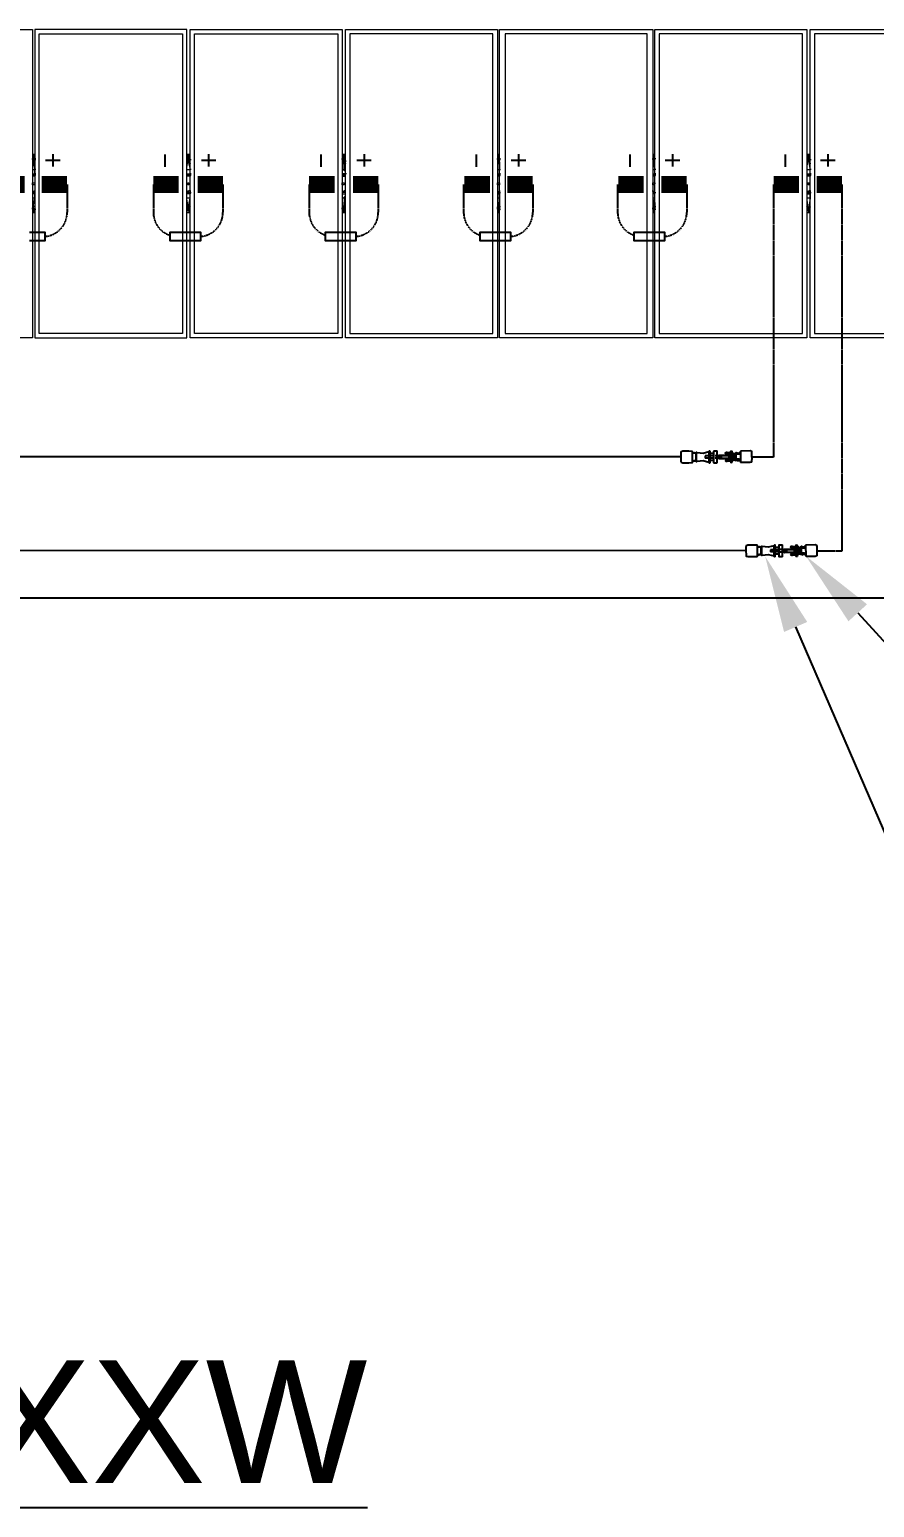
# Model space of a CAD drawing. Header units: feet. Extents: x -9903 to 12307, y -41 to 4121.
# Drawn here: x 2495.7 to 2743.8, y 3321.3 to 3755.2 of the extents above; entities that cross this region are included whole.
import ezdxf
from ezdxf import colors
from ezdxf.entities.mleader import LeaderData, LeaderLine
from ezdxf.enums import TextEntityAlignment as Align
from ezdxf.lldxf.tags import DXFTag
from ezdxf.math import Vec2, Vec3

# ---------------------------------------------------------------- set-up
doc = ezdxf.new("R2010")
doc.units = ezdxf.units.FT
doc.header["$MEASUREMENT"] = 0
doc.linetypes.add('HIDDEN', pattern=[0.375, 0.25, -0.125])
for name, color, linetype in [('E-HARN-COMP', 8, 'Continuous'), ('E-TRNK-CABL-NEG', 6, 'HIDDEN'), ('E-TRUNK-CABLE-POS', 6, 'HIDDEN'), ('G-ANNO-TEXT', 1, 'Continuous'), ('Polarity-Text', 7, 'Continuous'), ('PV-DC-CABL-UG+', 5, 'DC+'), ('PV-DC-CABL-UG-', 10, 'DC-')]:
    doc.layers.add(name, color=color, linetype=linetype)
doc.styles.add('NEI-A', font='arial.ttf')
tags = doc.linetypes.add('DC+', pattern='A,0.176989,-0.049113,["DC+",NEI-A,S=0.1,R=0,X=0,Y=-0.05],-0.049113,-0.250887,0.176989', length=0.703091).pattern_tags.tags
tags[6] = DXFTag(74, 10)
tags = doc.linetypes.add('DC-', pattern='A,0.176989,-0.049113,["DC-",NEI-A,S=0.1,R=0,X=0,Y=-0.05],-0.049113,-0.250887,0.176989', length=0.703091).pattern_tags.tags
tags[6] = DXFTag(74, 10)

# ---------------------------------------------------------------- blocks, each defined once
blk = doc.blocks.new('A$C4742fff2')
at = {"lineweight": 5}
for points in [[(12.0812, 0.4666), (12.3128, 0.4666), (12.3128, 0), (12.0812, 0)], [(12.3162, 0.4666), (12.3162, 0), (12.5462, 0), (12.5462, 0.4666)], [(12.3228, 0.46), (12.5395, 0.46), (12.5395, 0.0067), (12.3228, 0.0067)], [(12.7811, 0), (12.5512, 0), (12.5512, 0.4666), (12.7811, 0.4666)], [(12.5578, 0.0067), (12.5578, 0.46), (12.7745, 0.46), (12.7745, 0.0067)], [(13.0161, 0), (12.7861, 0), (12.7861, 0.4666), (13.0161, 0.4666)], [(13.0095, 0.46), (12.7928, 0.46), (12.7928, 0.0067), (13.0095, 0.0067)], [(13.0195, 0.4666), (13.2511, 0.4666), (13.2511, 0), (13.0195, 0)], [(13.2428, 0.46), (13.0278, 0.46), (13.0278, 0.0067), (13.2428, 0.0067)], [(13.2545, 0.4666), (13.4845, 0.4666), (13.4845, 0), (13.2545, 0)], [(13.4778, 0.46), (13.2611, 0.46), (13.2611, 0.0067), (13.4778, 0.0067)], [(13.4895, 0), (13.4895, 0.4666), (13.7194, 0.4666), (13.7194, 0)], [(13.7128, 0.46), (13.4961, 0.46), (13.4961, 0.0067), (13.7128, 0.0067)], [(12.3145, 0.235), (12.3162, 0.235), (12.3162, 0.2317), (12.3128, 0.2317), (12.3128, 0.2333), (12.3128, 0.235)], [(12.5478, 0.235), (12.5495, 0.235), (12.5495, 0.2317), (12.5478, 0.2317), (12.5478, 0.2333), (12.5462, 0.2333), (12.5478, 0.2333)], [(12.7828, 0.235), (12.7845, 0.235), (12.7845, 0.2317), (12.7811, 0.2317), (12.7811, 0.2333), (12.7811, 0.235)], [(13.0178, 0.235), (13.0195, 0.235), (13.0195, 0.2317), (13.0161, 0.2317), (13.0161, 0.2333), (13.0161, 0.235)], [(13.2528, 0.235), (13.2545, 0.235), (13.2545, 0.2333), (13.2528, 0.2317), (13.2511, 0.2317), (13.2511, 0.2333), (13.2511, 0.235)], [(13.4861, 0.235), (13.4878, 0.235), (13.4878, 0.2317), (13.4861, 0.2317), (13.4861, 0.2333), (13.4845, 0.2333)]]:
    blk.add_lwpolyline(points, close=True, dxfattribs=at)
for points in [[(12.3128, 0.2783), (12.3162, 0.2783)], [(12.3162, 0.27), (12.3162, 0.2717), (12.3145, 0.2733), (12.3145, 0.275), (12.3162, 0.275)], [(12.3178, 0.255), (12.3162, 0.255), (12.3162, 0.2567), (12.3145, 0.265), (12.3145, 0.275)], [(12.3145, 0.2733), (12.3145, 0.27)], [(12.5462, 0.2783), (12.5512, 0.2783)], [(12.5478, 0.275), (12.5495, 0.275), (12.5495, 0.2717), (12.5512, 0.27)], [(12.5478, 0.275), (12.5495, 0.275), (12.5478, 0.275)], [(12.5478, 0.2733), (12.5478, 0.27)], [(12.5528, 0.255), (12.5512, 0.255), (12.5512, 0.2567), (12.5495, 0.265), (12.5495, 0.275)], [(12.7811, 0.2783), (12.7861, 0.2783)], [(12.7861, 0.255), (12.7845, 0.255), (12.7845, 0.265), (12.7828, 0.275), (12.7845, 0.275), (12.7828, 0.275), (12.7845, 0.2733), (12.7845, 0.2717), (12.7845, 0.27)], [(12.7828, 0.2733), (12.7828, 0.27)], [(13.0161, 0.2783), (13.0195, 0.2783)], [(13.0195, 0.27), (13.0195, 0.2717), (13.0195, 0.2733), (13.0178, 0.2733), (13.0178, 0.275), (13.0195, 0.275), (13.0178, 0.275), (13.0195, 0.265), (13.0195, 0.255), (13.0211, 0.255)], [(13.0178, 0.2733), (13.0178, 0.27)], [(13.2511, 0.2783), (13.2545, 0.2783)], [(13.2511, 0.2733), (13.2511, 0.27)], [(13.2545, 0.27), (13.2545, 0.2717), (13.2528, 0.2717), (13.2528, 0.275), (13.2545, 0.275)], [(13.2561, 0.255), (13.2545, 0.255), (13.2545, 0.2567), (13.2528, 0.265), (13.2528, 0.275)], [(13.4845, 0.2783), (13.4895, 0.2783)], [(13.4911, 0.255), (13.4895, 0.255), (13.4895, 0.2567), (13.4878, 0.265), (13.4861, 0.275), (13.4878, 0.275), (13.4878, 0.2717), (13.4895, 0.27)], [(13.4861, 0.2733), (13.4861, 0.27)], [(12.3128, 0.2483), (12.3162, 0.2483)], [(12.3128, 0.2467), (12.3162, 0.2467), (12.3178, 0.2467)], [(12.3162, 0.2467), (12.3162, 0.245), (12.3128, 0.245)], [(12.3178, 0.2483), (12.3162, 0.2483), (12.3162, 0.255)], [(12.5462, 0.2483), (12.5512, 0.2483)], [(12.5462, 0.2467), (12.5512, 0.2467), (12.5528, 0.2467)], [(12.5512, 0.2467), (12.5512, 0.245), (12.5462, 0.245)], [(12.5528, 0.2483), (12.5512, 0.2483), (12.5512, 0.255)], [(12.7861, 0.2483), (12.7845, 0.2483), (12.7811, 0.2483)], [(12.7811, 0.2467), (12.7845, 0.2467), (12.7861, 0.2467)], [(12.7878, 0.2483), (12.7861, 0.2483), (12.7861, 0.2517), (12.7845, 0.2533), (12.7845, 0.255)], [(12.7845, 0.245), (12.7845, 0.2467)], [(13.0161, 0.2483), (13.0195, 0.2483)], [(13.0161, 0.2467), (13.0195, 0.2467), (13.0211, 0.2467)], [(13.0195, 0.2467), (13.0195, 0.245), (13.0161, 0.245)], [(13.0211, 0.2483), (13.0195, 0.2483), (13.0195, 0.255)], [(13.2511, 0.2483), (13.2545, 0.2483)], [(13.2511, 0.2467), (13.2545, 0.2467), (13.2561, 0.2467)], [(13.2545, 0.2467), (13.2545, 0.245), (13.2511, 0.245)], [(13.2561, 0.2483), (13.2545, 0.2483), (13.2545, 0.255)], [(13.4845, 0.2483), (13.4895, 0.2483)], [(13.4845, 0.2467), (13.4895, 0.2467), (13.4911, 0.2467)], [(13.4895, 0.2467), (13.4895, 0.245), (13.4845, 0.245)], [(13.4911, 0.2483), (13.4895, 0.2483), (13.4895, 0.255)], [(12.7811, 0.245), (12.7845, 0.245), (12.7861, 0.245)], [(12.3128, 0.2233), (12.3128, 0.2217), (12.3145, 0.2217), (12.3162, 0.2233), (12.3162, 0.22)], [(12.3162, 0.1983), (12.3162, 0.195), (12.3145, 0.1933), (12.3145, 0.1917), (12.3145, 0.1933), (12.3145, 0.2017), (12.3162, 0.2117), (12.3162, 0.2183), (12.3162, 0.22), (12.3128, 0.22)], [(12.3162, 0.2183), (12.3128, 0.2183)], [(12.5462, 0.2233), (12.5478, 0.2217), (12.5495, 0.2217), (12.5495, 0.2233), (12.5512, 0.2233), (12.5512, 0.22), (12.5512, 0.2183)], [(12.5462, 0.22), (12.5512, 0.22), (12.5528, 0.22)], [(12.5478, 0.1967), (12.5478, 0.1933), (12.5495, 0.1933), (12.5495, 0.2017), (12.5512, 0.2117), (12.5512, 0.2183), (12.5462, 0.2183)], [(12.7811, 0.2233), (12.7811, 0.2217), (12.7845, 0.2217), (12.7845, 0.2233), (12.7861, 0.2233)], [(12.7845, 0.2117), (12.7845, 0.2133), (12.7861, 0.215), (12.7861, 0.2183), (12.7861, 0.22), (12.7845, 0.22), (12.7811, 0.22)], [(12.7811, 0.2183), (12.7845, 0.2183), (12.7861, 0.2183)], [(12.7861, 0.2117), (12.7845, 0.2117), (12.7845, 0.2017), (12.7828, 0.195), (12.7828, 0.1933), (12.7845, 0.1933)], [(12.7845, 0.22), (12.7845, 0.2233)], [(13.0161, 0.2233), (13.0161, 0.2217), (13.0195, 0.2217), (13.0195, 0.2233), (13.0195, 0.22), (13.0195, 0.2183)], [(13.0161, 0.22), (13.0195, 0.22), (13.0211, 0.22)], [(13.0161, 0.2183), (13.0195, 0.2183), (13.0195, 0.2117), (13.0195, 0.2017), (13.0178, 0.195), (13.0178, 0.1933), (13.0195, 0.1933)], [(13.2528, 0.1933), (13.2528, 0.2017), (13.2545, 0.2117), (13.2545, 0.2183), (13.2545, 0.22), (13.2545, 0.2233), (13.2528, 0.2217), (13.2511, 0.2217), (13.2511, 0.2233)], [(13.2511, 0.22), (13.2545, 0.22), (13.2561, 0.22)], [(13.2545, 0.2183), (13.2511, 0.2183)], [(13.4845, 0.2233), (13.4861, 0.2217), (13.4878, 0.2217), (13.4878, 0.2233), (13.4895, 0.2233), (13.4895, 0.22), (13.4895, 0.2183)], [(13.4845, 0.22), (13.4895, 0.22), (13.4911, 0.22)], [(13.4845, 0.2183), (13.4895, 0.2183), (13.4895, 0.2117), (13.4878, 0.2017), (13.4878, 0.195), (13.4861, 0.1933), (13.4878, 0.1933)], [(12.3128, 0.19), (12.3162, 0.19)], [(12.3145, 0.1967), (12.3145, 0.1933), (12.3162, 0.1933)], [(12.3145, 0.1917), (12.3162, 0.1917)], [(12.5462, 0.19), (12.5512, 0.19)], [(12.5512, 0.1983), (12.5495, 0.195), (12.5495, 0.1917), (12.5478, 0.1917), (12.5478, 0.1933)], [(12.7811, 0.19), (12.7861, 0.19)], [(12.7845, 0.1983), (12.7845, 0.195), (12.7845, 0.1933), (12.7828, 0.1933), (12.7828, 0.1917), (12.7828, 0.1933), (12.7828, 0.1967)], [(13.0161, 0.19), (13.0195, 0.19)], [(13.0195, 0.1983), (13.0195, 0.195), (13.0195, 0.1933), (13.0178, 0.1933), (13.0178, 0.1917), (13.0195, 0.1917)], [(13.0178, 0.1967), (13.0178, 0.1933), (13.0178, 0.1917)], [(13.2511, 0.1967), (13.2511, 0.1933)], [(13.2511, 0.19), (13.2545, 0.19)], [(13.2528, 0.1917), (13.2528, 0.195), (13.2545, 0.195), (13.2545, 0.1983)], [(13.2545, 0.1933), (13.2528, 0.1933), (13.2528, 0.1917), (13.2545, 0.1917)], [(13.4845, 0.19), (13.4895, 0.19)], [(13.4895, 0.1983), (13.4878, 0.195), (13.4878, 0.1933), (13.4861, 0.1933), (13.4861, 0.1917), (13.4878, 0.1917)], [(13.4861, 0.1967), (13.4861, 0.1933), (13.4861, 0.1917)]]:
    blk.add_lwpolyline(points, dxfattribs=at)
at = {"color": 8, "lineweight": 5, "true_color": 0x808080}
for points in [[(12.3128, 0.2767), (12.3162, 0.2767)], [(12.3162, 0.2733), (12.3162, 0.275), (12.3145, 0.275), (12.3128, 0.26)], [(12.3128, 0.2717), (12.3128, 0.27), (12.3128, 0.2717), (12.3145, 0.2717)], [(12.3145, 0.2733), (12.3145, 0.2733)], [(12.3162, 0.2633), (12.3162, 0.2717), (12.3178, 0.2717)], [(12.3162, 0.2667), (12.3162, 0.27), (12.3178, 0.27)], [(12.5462, 0.2767), (12.5512, 0.2767)], [(12.5478, 0.275), (12.5462, 0.26)], [(12.5478, 0.2717), (12.5462, 0.27), (12.5478, 0.2717), (12.5462, 0.2717)], [(12.5478, 0.2733), (12.5478, 0.2733)], [(12.5512, 0.2733), (12.5512, 0.275), (12.5495, 0.275)], [(12.5512, 0.2717), (12.5495, 0.2717), (12.5495, 0.27), (12.5512, 0.2633)], [(12.5512, 0.2667), (12.5512, 0.27), (12.5528, 0.27)], [(12.7811, 0.2767), (12.7861, 0.2767)], [(12.7861, 0.2733), (12.7861, 0.275), (12.7828, 0.275), (12.7811, 0.26)], [(12.7811, 0.2717), (12.7811, 0.27), (12.7811, 0.2717), (12.7828, 0.2717)], [(12.7828, 0.2733), (12.7828, 0.2733)], [(12.7861, 0.2717), (12.7845, 0.2717), (12.7845, 0.27), (12.7861, 0.2633)], [(12.7861, 0.27), (12.7845, 0.27), (12.7861, 0.2683), (12.7861, 0.2667)], [(13.0161, 0.2767), (13.0195, 0.2767)], [(13.0195, 0.2733), (13.0195, 0.275), (13.0178, 0.275), (13.0161, 0.26)], [(13.0161, 0.2717), (13.0161, 0.2717)], [(13.0178, 0.2733), (13.0178, 0.2733)], [(13.0195, 0.2633), (13.0195, 0.2717), (13.0211, 0.2717)], [(13.0195, 0.2667), (13.0195, 0.27), (13.0211, 0.27)], [(13.2511, 0.2767), (13.2545, 0.2767)], [(13.2545, 0.2733), (13.2545, 0.275), (13.2528, 0.275), (13.2511, 0.26)], [(13.2511, 0.2733), (13.2511, 0.2733)], [(13.2511, 0.2717), (13.2511, 0.27), (13.2511, 0.2717), (13.2528, 0.2717)], [(13.2545, 0.2633), (13.2545, 0.2717), (13.2561, 0.2717)], [(13.2545, 0.2667), (13.2545, 0.27)], [(13.4845, 0.2767), (13.4895, 0.2767)], [(13.4895, 0.2733), (13.4895, 0.275), (13.4861, 0.275), (13.4845, 0.26)], [(13.4861, 0.2717), (13.4845, 0.27), (13.4861, 0.2717), (13.4845, 0.2717)], [(13.4861, 0.2733), (13.4861, 0.2733)], [(13.4895, 0.2717), (13.4878, 0.2717), (13.4878, 0.27), (13.4895, 0.2633)], [(13.4895, 0.2667), (13.4895, 0.27), (13.4911, 0.27)], [(12.3128, 0.255), (12.3162, 0.255)], [(12.5462, 0.255), (12.5512, 0.255)], [(12.7811, 0.255), (12.7845, 0.255)], [(13.0161, 0.255), (13.0195, 0.255)], [(13.2511, 0.255), (13.2545, 0.255)], [(13.4845, 0.255), (13.4895, 0.255)], [(12.3162, 0.2117), (12.3128, 0.2117)], [(12.3128, 0.2083), (12.3145, 0.1933)], [(12.3162, 0.205), (12.3162, 0.195), (12.3178, 0.195)], [(12.5512, 0.2117), (12.5462, 0.2117)], [(12.5462, 0.2083), (12.5478, 0.1933)], [(12.5512, 0.195), (12.5495, 0.195), (12.5495, 0.1967), (12.5512, 0.205)], [(12.7845, 0.2117), (12.7811, 0.2117)], [(12.7811, 0.2083), (12.7828, 0.1933)], [(12.7861, 0.195), (12.7845, 0.195), (12.7845, 0.1967), (12.7861, 0.205)], [(13.0195, 0.2117), (13.0161, 0.2117)], [(13.0161, 0.2083), (13.0178, 0.1933)], [(13.0195, 0.205), (13.0195, 0.195), (13.0211, 0.195)], [(13.2545, 0.2117), (13.2511, 0.2117)], [(13.2511, 0.2083), (13.2528, 0.1933)], [(13.2545, 0.205), (13.2545, 0.195), (13.2561, 0.195)], [(13.4895, 0.2117), (13.4845, 0.2117)], [(13.4845, 0.2083), (13.4861, 0.1933)], [(13.4895, 0.195), (13.4878, 0.195), (13.4878, 0.1967), (13.4895, 0.205)], [(12.3128, 0.1983), (12.3128, 0.195), (12.3128, 0.1967)], [(12.3128, 0.19), (12.3162, 0.19)], [(12.3145, 0.1917), (12.3162, 0.1917), (12.3162, 0.1933)], [(12.3145, 0.1933), (12.3145, 0.1933)], [(12.3162, 0.1983), (12.3162, 0.2)], [(12.5478, 0.195), (12.5462, 0.1983)], [(12.5462, 0.1967), (12.5478, 0.195), (12.5462, 0.195)], [(12.5462, 0.19), (12.5512, 0.19)], [(12.5478, 0.1933), (12.5478, 0.1933)], [(12.5495, 0.1917), (12.5512, 0.1917), (12.5512, 0.1933)], [(12.5512, 0.1983), (12.5512, 0.2)], [(12.7811, 0.1983), (12.7811, 0.195), (12.7811, 0.1967)], [(12.7811, 0.19), (12.7861, 0.19)], [(12.7828, 0.1917), (12.7845, 0.1917), (12.7861, 0.1933)], [(12.7828, 0.1933), (12.7828, 0.1933)], [(12.7861, 0.1983), (12.7845, 0.1983), (12.7861, 0.1983), (12.7861, 0.2)], [(13.0161, 0.1967), (13.0161, 0.195), (13.0161, 0.1983)], [(13.0161, 0.195), (13.0161, 0.195)], [(13.0161, 0.19), (13.0195, 0.19)], [(13.0178, 0.1917), (13.0195, 0.1917), (13.0195, 0.1933)], [(13.0178, 0.1933), (13.0178, 0.1933)], [(13.0211, 0.1983), (13.0195, 0.1983), (13.0195, 0.2)], [(13.2511, 0.1983), (13.2511, 0.195), (13.2511, 0.1967)], [(13.2511, 0.1933), (13.2511, 0.1933)], [(13.2511, 0.19), (13.2545, 0.19)], [(13.2528, 0.1917), (13.2545, 0.1917), (13.2545, 0.1933)], [(13.2561, 0.1983), (13.2545, 0.1983), (13.2545, 0.2)], [(13.4861, 0.195), (13.4845, 0.1983)], [(13.4845, 0.1967), (13.4861, 0.195), (13.4845, 0.195)], [(13.4845, 0.19), (13.4895, 0.19)], [(13.4861, 0.1917), (13.4895, 0.1917), (13.4895, 0.1933)], [(13.4861, 0.1933), (13.4861, 0.1933)], [(13.4895, 0.1983), (13.4895, 0.2)]]:
    blk.add_lwpolyline(points, dxfattribs=at)
blk.add_lwpolyline([(13.0161, 0.2717), (13.0161, 0.27)], close=True, dxfattribs=at)
blk = doc.blocks.new('DETAIL_TITLE')
at = {"style": 'NEI-A'}
blk.add_attdef('DETAIL_TITLE_001', (0.9099, -0.4851), '', height=0.2, dxfattribs=at)
at = {"style": 'NEI-A', "flags": 8}
blk.add_attdef('#', text='', height=0.2, dxfattribs=at).set_placement((0.5922, -0.5109), align=Align.MIDDLE_CENTER)
at = {"style": 'NEI-A'}
for tag, p in [('SCALE:', (0.9386, -0.7379)), ('1"_=_', (1.5474, -0.7379))]:
    blk.add_attdef(tag, text='', height=0.1, dxfattribs=at).set_placement(p, align=Align.BOTTOM_LEFT)
blk = doc.blocks.new('A$C2C7A52CE')
at = {"layer": 'E-HARN-COMP'}
for p, q in [((-0.496, 0.086, 0.079), (-0.494, 0.085, 0.079)), ((-0.496, -0.086, 0.079), (-0.494, -0.085, 0.079))]:
    blk.add_line(p, q, dxfattribs=at)
for points, elevation in [([(-0.634, -0.1), (-0.636, -0.098), (-0.636, 0.098), (-0.634, 0.1), (-0.576, 0.1), (-0.573, 0.097), (-0.573, -0.097), (-0.576, -0.1), (-0.634, -0.1)], -0.033), ([(-0.634, 0.031), (-0.629, 0.031), (-0.629, 0.022), (-0.598, 0.022)], 0.079), ([(-0.573, 0.062), (-0.571, 0.06), (-0.515, 0.06), (-0.512, 0.062)], 0.015), ([(-0.509, -0.1), (-0.512, -0.097), (-0.512, 0.097), (-0.509, 0.1), (-0.496, 0.1), (-0.496, -0.1), (-0.509, -0.1)], -0.033), ([(-0.493, 0.097), (-0.493, 0.093), (-0.491, 0.089), (-0.389, 0.062), (-0.284, 0.075), (-0.281, 0.078), (-0.27, 0.078), (-0.27, -0.078), (-0.281, -0.078), (-0.284, -0.075), (-0.389, -0.062), (-0.491, -0.089), (-0.493, -0.097), (-0.493, 0.097)], -0.033), ([(-0.27, -0.078), (-0.267, -0.075), (-0.267, 0.075), (-0.27, 0.078)], -0.033), ([(-0.267, 0.069), (-0.263, 0.065), (-0.246, 0.065), (-0.246, 0.072), (-0.237, 0.072), (-0.237, 0.065), (-0.222, 0.065), (-0.218, 0.072), (-0.216, 0.072), (-0.212, 0.065), (-0.209, 0.065), (-0.204, 0.072), (-0.203, 0.072)], 0.079), ([(-0.003, -0.087), (-0.006, -0.091), (-0.033, -0.1), (-0.141, -0.1), (-0.198, -0.098), (-0.203, -0.095), (-0.203, 0.094), (-0.198, 0.098), (-0.141, 0.1), (-0.034, 0.1), (-0.006, 0.09), (-0.003, 0.087), (0, 0.059), (0, 0.002), (-0.002, -0.07), (-0.003, -0.087)], -0.024), ([(-0.634, -0.031), (-0.629, -0.031), (-0.629, -0.022), (-0.598, -0.022)], 0.079), ([(-0.573, -0.063), (-0.571, -0.06), (-0.515, -0.06), (-0.512, -0.063)], 0.015), ([(-0.267, -0.069), (-0.263, -0.065), (-0.246, -0.065), (-0.246, -0.072), (-0.237, -0.072), (-0.237, -0.065), (-0.229, -0.065), (-0.225, -0.073), (-0.223, -0.073), (-0.218, -0.065), (-0.215, -0.065), (-0.211, -0.073), (-0.209, -0.073), (-0.205, -0.065), (-0.203, -0.065)], -0.039)]:
    blk.add_lwpolyline(points, dxfattribs=dict(at, elevation=elevation))
for points in [[(-0.59, 0.018), (-0.426, 0.018)], [(-0.426, 0.018), (-0.426, -0.018)], [(-0.59, -0.018), (-0.426, -0.018)]]:
    blk.add_lwpolyline(points, dxfattribs=at)
blk = doc.blocks.new('A$C084F4888')
at = {"layer": 'E-HARN-COMP'}
for p, q in [((0.523, 0.021, 0.006), (0.415, 0.021, 0.006)), ((0.54, 0.017, 0.006), (0.568, 0.017, 0.006)), ((0.523, -0.021, 0.006), (0.415, -0.021, 0.006)), ((0.54, -0.017, 0.006), (0.568, -0.017, 0.006))]:
    blk.add_line(p, q, dxfattribs=at)
for points, elevation in [([(0.196, -0.096), (0.2, -0.092), (0.2, 0.092), (0.196, 0.097), (0.034, 0.098), (0.006, 0.089), (0.003, 0.086), (0.001, 0.071), (0, 0.031), (0, -0.01), (0.001, -0.072), (0.003, -0.086), (0.033, -0.098), (0.196, -0.096)], -0.011), ([(0.2, 0.068), (0.202, 0.064), (0.203, 0.062), (0.203, 0.056), (0.204, 0.056), (0.205, 0.062), (0.205, 0.064), (0.209, 0.072), (0.212, 0.072), (0.216, 0.064), (0.217, 0.056), (0.22, 0.056)], 0.053), ([(0.275, 0.077), (0.275, -0.077), (0.277, -0.074), (0.277, -0.063), (0.282, -0.059), (0.294, -0.059), (0.314, -0.052), (0.322, -0.052), (0.326, -0.054), (0.351, -0.097), (0.353, -0.098), (0.353, 0.098), (0.35, 0.096), (0.326, 0.054), (0.322, 0.052), (0.314, 0.052), (0.294, 0.059), (0.282, 0.059), (0.277, 0.063), (0.277, 0.074), (0.275, 0.077)], 0), ([(0.353, 0.086), (0.366, 0.086)], 0.004), ([(0.466, 0.063), (0.466, 0.065), (0.457, 0.073), (0.45, 0.076), (0.431, 0.076), (0.433, 0.07), (0.373, 0.07), (0.369, 0.075), (0.369, 0.096), (0.366, 0.098), (0.366, -0.098), (0.369, -0.096), (0.369, -0.075), (0.373, -0.07), (0.433, -0.07), (0.431, -0.076), (0.45, -0.076), (0.457, -0.073), (0.466, -0.065), (0.466, -0.063), (0.464, -0.062), (0.373, -0.059), (0.369, -0.055), (0.369, -0.044), (0.371, -0.042), (0.371, 0.042), (0.369, 0.044), (0.369, 0.055), (0.373, 0.059)], 0.027), ([(0.373, 0.059), (0.464, 0.062), (0.466, 0.063)], 0.027), ([(0.2, -0.067), (0.203, -0.072), (0.205, -0.072), (0.209, -0.064), (0.212, -0.064), (0.216, -0.072), (0.218, -0.072), (0.223, -0.064), (0.223, -0.062)], 0.006), ([(0.353, -0.086), (0.366, -0.086)], 0.004)]:
    blk.add_lwpolyline(points, dxfattribs=dict(at, elevation=elevation))
for points in [[(0.266, 0.077), (0.264, 0.074), (0.264, 0.067), (0.259, 0.062), (0.252, 0.062), (0.252, 0.064), (0.227, 0.064), (0.227, 0.062), (0.226, 0.062), (0.222, 0.062), (0.22, 0.06), (0.22, 0.05), (0.221, 0.047), (0.223, 0.045), (0.226, 0.044), (0.26, 0.044), (0.263, 0.045), (0.264, 0.048), (0.264, 0.067)], [(0.371, 0.037), (0.38, 0.037)], [(0.38, -0.042), (0.38, 0.042), (0.381, 0.041), (0.381, -0.041), (0.38, -0.042)], [(0.382, 0.035), (0.385, 0.034), (0.385, -0.034), (0.382, -0.035), (0.382, 0.035), (0.381, 0.039)], [(0.385, 0.029), (0.392, 0.029)], [(0.397, 0.039), (0.396, 0.035), (0.392, 0.034), (0.392, -0.034), (0.396, -0.035), (0.396, 0.035)], [(0.398, 0.042), (0.397, 0.041), (0.397, -0.041), (0.398, -0.042), (0.398, 0.042)], [(0.398, 0.037), (0.403, 0.037)], [(0.403, 0.042), (0.406, 0.041), (0.41, 0.038), (0.41, 0.034), (0.414, 0.032), (0.573, 0.032), (0.574, 0.031), (0.575, 0.024), (0.575, -0.024), (0.575, -0.03), (0.573, -0.032), (0.414, -0.032), (0.41, -0.038), (0.406, -0.041), (0.405, -0.042), (0.403, -0.042), (0.403, 0.042)], [(0.537, 0.024), (0.538, 0.022), (0.538, -0.022), (0.537, -0.024), (0.537, 0.024)], [(0.575, 0.024), (0.57, 0.019), (0.57, -0.019), (0.575, -0.024)], [(0.266, -0.077), (0.264, -0.074), (0.264, -0.067), (0.259, -0.062), (0.252, -0.062), (0.252, -0.064), (0.227, -0.064), (0.227, -0.062), (0.226, -0.062), (0.222, -0.062), (0.22, -0.06), (0.22, -0.05), (0.221, -0.047), (0.223, -0.045), (0.226, -0.044), (0.26, -0.044), (0.263, -0.045), (0.264, -0.048), (0.264, -0.067)], [(0.371, -0.037), (0.38, -0.037)], [(0.381, -0.039), (0.382, -0.035)], [(0.385, -0.029), (0.392, -0.029)], [(0.396, -0.035), (0.397, -0.039)], [(0.398, -0.037), (0.403, -0.037)]]:
    blk.add_lwpolyline(points, dxfattribs=at)
at = {"layer": 'E-HARN-COMP', "elevation": 0.063}
blk.add_lwpolyline([(0.351, 0.024), (0.299, 0.024), (0.299, -0.024), (0.351, -0.024)], close=True, dxfattribs=at)
at = {"layer": 'E-HARN-COMP'}
blk.add_circle((0.318, 0, 0.052), 0.0136, dxfattribs=at)

msp = doc.modelspace()

# ---------------------------------------------------------------- linework, layer by layer
at = {"layer": 'E-HARN-COMP', "const_width": 5}
for points in [[(2486.85, 3709.71), (2494.31, 3709.71)], [(2499.33, 3709.71), (2506.79, 3709.71)], [(2532.09, 3709.71), (2539.54, 3709.71)], [(2545.07, 3709.71), (2552.52, 3709.71)], [(2577.82, 3709.71), (2585.28, 3709.71)], [(2590.68, 3709.71), (2598.13, 3709.71)], [(2623.43, 3709.71), (2630.89, 3709.71)], [(2636.04, 3709.71), (2643.49, 3709.71)], [(2668.56, 3709.71), (2676.02, 3709.71)], [(2681.25, 3709.71), (2688.7, 3709.71)], [(2714.17, 3709.71), (2721.63, 3709.71)], [(2726.86, 3709.71), (2734.31, 3709.71)]]:
    msp.add_lwpolyline(points, dxfattribs=at)
at = {"layer": 'E-HARN-COMP'}
for points in [[(2495.75, 3693.3), (2500.31, 3693.3), (2500.31, 3695.62), (2495.75, 3695.62)], [(2541.48, 3695.62), (2536.92, 3695.62), (2536.92, 3693.3), (2541.48, 3693.3)], [(2541.48, 3693.3), (2546.05, 3693.3), (2546.05, 3695.62), (2541.48, 3695.62)], [(2587.09, 3695.62), (2582.53, 3695.62), (2582.53, 3693.3), (2587.09, 3693.3)], [(2587.09, 3693.3), (2591.66, 3693.3), (2591.66, 3695.62), (2587.09, 3695.62)], [(2632.45, 3695.62), (2627.89, 3695.62), (2627.89, 3693.3), (2632.45, 3693.3)], [(2632.45, 3693.3), (2637.02, 3693.3), (2637.02, 3695.62), (2632.45, 3695.62)], [(2677.66, 3695.62), (2673.1, 3695.62), (2673.1, 3693.3), (2677.66, 3693.3)], [(2677.66, 3693.3), (2682.23, 3693.3), (2682.23, 3695.62), (2677.66, 3695.62)]]:
    msp.add_lwpolyline(points, dxfattribs=at)
at = {"layer": 'E-TRNK-CABL-NEG', "ltscale": 0.1}
for points in [[(2532.09, 3709.71), (2532.09, 3701.47, 0.323954), (2536.92, 3694.8, 0.323954)], [(2577.82, 3709.71), (2577.82, 3701.47, 0.318834), (2582.53, 3694.84, 0.318834)], [(2623.18, 3709.71), (2623.18, 3701.47, 0.318834), (2627.89, 3694.84, 0.318834)], [(2668.39, 3709.71), (2668.39, 3701.47, 0.318834), (2673.1, 3694.84, 0.318834)]]:
    msp.add_lwpolyline(points, format="xyb", dxfattribs=at)
msp.add_lwpolyline([(2714.19, 3709.71), (2714.19, 3629.64), (2707.84, 3629.64)], dxfattribs=at)
at = {"layer": 'E-TRUNK-CABLE-POS', "ltscale": 0.1}
for points in [[(2506.79, 3709.71), (2506.79, 3701.47, -0.391396), (2500.31, 3694.47, -0.391396)], [(2552.52, 3709.71), (2552.52, 3701.47, -0.391396), (2546.05, 3694.47, -0.391396)], [(2598.13, 3709.71), (2598.13, 3701.47, -0.391396), (2591.66, 3694.47, -0.391396)], [(2643.49, 3709.71), (2643.49, 3701.47, -0.391396), (2637.02, 3694.47, -0.391396)], [(2688.7, 3709.71), (2688.7, 3701.47, -0.391396), (2682.23, 3694.47, -0.391396)]]:
    msp.add_lwpolyline(points, format="xyb", dxfattribs=at)
msp.add_lwpolyline([(2734.2, 3709.71), (2734.2, 3602.07), (2726.98, 3602.07)], dxfattribs=at)
at = {"layer": 'Polarity-Text'}
for p, q in [((2502.59, 3718.56), (2502.59, 3714.94)), ((2535.49, 3718.49), (2535.49, 3714.87)), ((2548.33, 3718.56), (2548.33, 3714.94)), ((2581.22, 3718.49), (2581.22, 3714.87)), ((2593.94, 3718.56), (2593.94, 3714.94)), ((2626.83, 3718.49), (2626.83, 3714.87)), ((2639.3, 3718.56), (2639.3, 3714.94)), ((2671.96, 3718.49), (2671.96, 3714.87)), ((2684.51, 3718.56), (2684.51, 3714.94)), ((2717.57, 3718.49), (2717.57, 3714.87)), ((2730.12, 3718.56), (2730.12, 3714.94)), ((2504.73, 3716.75), (2500.46, 3716.75)), ((2550.46, 3716.75), (2546.19, 3716.75)), ((2596.08, 3716.75), (2591.8, 3716.75)), ((2641.43, 3716.75), (2637.16, 3716.75)), ((2686.64, 3716.75), (2682.37, 3716.75)), ((2732.25, 3716.75), (2727.98, 3716.75))]:
    msp.add_line(p, q, dxfattribs=at)
at = {"layer": 'PV-DC-CABL-UG+', "ltscale": 0.6}
for points in [[(2686.92, 3629.75), (2042.48, 3629.75)], [(3894.48, 3588.3), (2042.48, 3588.29)]]:
    msp.add_lwpolyline(points, dxfattribs=at)
at = {"layer": 'PV-DC-CABL-UG-', "ltscale": 0.6}
msp.add_lwpolyline([(2706.06, 3602.18), (2054.73, 3602.23)], dxfattribs=at)

# ---------------------------------------------------------------- block references
at = {"xscale": 194.04614304, "yscale": 194.04614304, "zscale": 194.04614304}
msp.add_blockref('A$C4742fff2', (107.36, 3664.64), dxfattribs=at)
at = {"layer": 'E-HARN-COMP', "xscale": -16.84716062325401, "yscale": 16.84716062325401, "zscale": 16.84716062325401}
for p in [(2686.93, 3629.71, 0.4), (2706.06, 3602.15, 0.4)]:
    msp.add_blockref('A$C2C7A52CE', p, dxfattribs=at)
at = {"layer": 'E-HARN-COMP', "xscale": 16.84716062325401, "yscale": 16.84716062325401, "zscale": 16.84716062325401, "rotation": 180.6156573093305}
for p in [(2707.84, 3629.82, -0.15), (2707.84, 3629.82, -0.15), (2726.98, 3602.25, -0.15), (2726.98, 3602.25, -0.15)]:
    msp.add_blockref('A$C084F4888', p, dxfattribs=at)
at = {"layer": 'G-ANNO-TEXT'}
ref = msp.add_blockref('DETAIL_TITLE', (1446.04, 3394.18), dxfattribs=dict(at, xscale=128.9267043143703, yscale=128.9267043143703, zscale=128.9267043143703))
ref.add_attrib('DETAIL_TITLE_001', '%%USAT 3 STRING RACK - XX MODULES XXXW', (1561.09, 3328.51), dxfattribs={"layer": '0', "height": 36, "style": 'NEI-A'})

# ---------------------------------------------------------------- next in the draw order: leaders
ml = msp.add_multileader_mtext('Standard', dxfattribs=at)
ml.set_content('MALE MC4-EVO2 CONNECTOR (TYP.)', color=256, style='NEI-A')
ml.set_leader_properties()
ml.build(insert=Vec2(0, 0))
ml.multileader.update_dxf_attribs({"dogleg_length": 0.36, "arrow_head_size": 22.51})
ctx = ml.context
ctx.base_point, ctx.char_height, ctx.arrow_head_size, ctx.landing_gap_size, ctx.plane_origin = Vec3(2815.28, 3550.83, -0.35), 20, 22.51, 23.05, Vec3(9139.03, -2300.77, -0.35)
notes = []
notes.append((ctx, [(0, (1, 1, 0), (2769.18, 3550.83, -0.35), (1, 0), 46.1, [(1, [(2723.7, 3600.58, -0.35)], 0, [])])]))
ctx.mtext.insert, ctx.mtext.width, ctx.mtext.flow_direction = Vec3(2838.33, 3563.77, -0.35), 275.0109, 5
ctx.mtext.has_bg_fill, ctx.mtext.bg_color, ctx.mtext.bg_scale_factor, ctx.mtext.bg_transparency, ctx.mtext.use_window_bg_color = 1, -1073741824, 1.5, 0, 1
for ctx, leaders in notes:
    for number, flags, end, landing, length, lines in leaders:
        leader = LeaderData()
        leader.index, (leader.has_last_leader_line, leader.has_dogleg_vector, leader.attachment_direction) = number, flags
        leader.last_leader_point, leader.dogleg_vector, leader.dogleg_length = Vec3(end), Vec3(landing), length
        for number, points, colour, breaks in lines:
            line = LeaderLine()
            line.index, line.vertices, line.color, line.breaks = number, Vec3.list(points), colors.encode_raw_color(colour), breaks
            leader.lines.append(line)
        ctx.leaders.append(leader)

# ---------------------------------------------------------------- next in the draw order: leaders
ml = msp.add_multileader_mtext('Standard', dxfattribs=at)
ml.set_content('FEMALE MC4-EVO2 CONNECTOR (TYP.)', color=256, style='NEI-A')
ml.set_leader_properties()
ml.build(insert=Vec2(0, 0))
ml.multileader.update_dxf_attribs({"dogleg_length": 0.36, "arrow_head_size": 22.51})
ctx = ml.context
ctx.base_point, ctx.char_height, ctx.arrow_head_size, ctx.landing_gap_size, ctx.plane_origin = Vec3(2815.28, 3467.48, -0.15), 20, 22.51, 23.05, Vec3(9127.06, -2300.89, -0.15)
notes = []
notes.append((ctx, [(0, (1, 1, 0), (2769.18, 3467.48, -0.15), (1, 0), 46.1, [(1, [(2711.73, 3600.47, -0.15)], 0, [])])]))
ctx.mtext.insert, ctx.mtext.width, ctx.mtext.flow_direction = Vec3(2838.33, 3480.42, -0.15), 269.3713, 5
ctx.mtext.has_bg_fill, ctx.mtext.bg_color, ctx.mtext.bg_scale_factor, ctx.mtext.bg_transparency, ctx.mtext.use_window_bg_color = 1, -1073741824, 1.5, 0, 1
for ctx, leaders in notes:
    for number, flags, end, landing, length, lines in leaders:
        leader = LeaderData()
        leader.index, (leader.has_last_leader_line, leader.has_dogleg_vector, leader.attachment_direction) = number, flags
        leader.last_leader_point, leader.dogleg_vector, leader.dogleg_length = Vec3(end), Vec3(landing), length
        for number, points, colour, breaks in lines:
            line = LeaderLine()
            line.index, line.vertices, line.color, line.breaks = number, Vec3.list(points), colors.encode_raw_color(colour), breaks
            leader.lines.append(line)
        ctx.leaders.append(leader)

doc.saveas('drawing.dxf')
